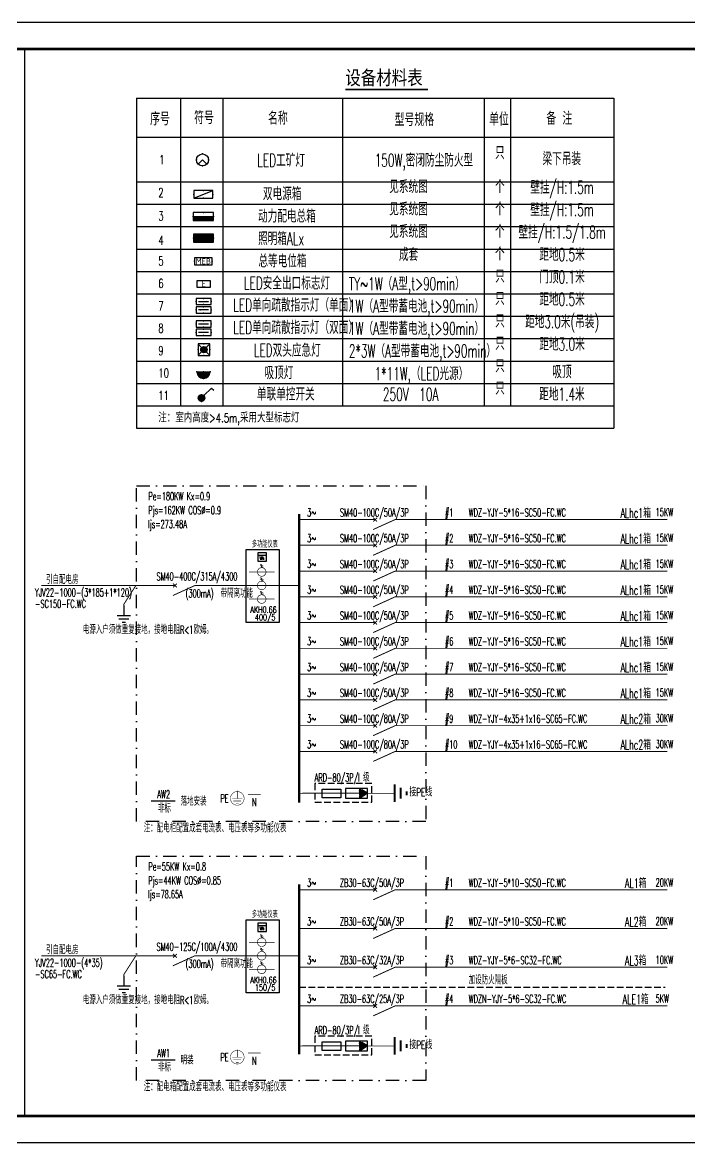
# Model space of a CAD drawing. Extents: x 1751103 to 2598738, y -609732 to 659428.
# Drawn here: x 2130336 to 2155335, y 117181 to 159181 of the extents above; entities that cross this region are included whole.
import ezdxf
from ezdxf.enums import TextEntityAlignment as Align

# ---------------------------------------------------------------- set-up
doc = ezdxf.new("R2010")
doc.units = 0
doc.header["$LTSCALE"] = 1000
doc.header["$MEASUREMENT"] = 0
for name, pattern in [('__DASH', [0.35, 0.25, -0.1]), ('CONTINOUS', [0]), ('DASH', [0.35, 0.25, -0.1]), ('DASHDOTX2', [2, 1, -0.5, 0, -0.5]), ('PHANTOM2', [31.75, 15.875, -3.175, 3.175, -3.175, 3.175, -3.175])]:
    doc.linetypes.add(name, pattern=pattern)
doc.layers.get('0').update_dxf_attribs({"linetype": 'CONTINUOUS'})
for name, color, linetype in [('ABDE_SYS', 7, 'CONTINUOUS'), ('DOTLN', 2, 'CONTINUOUS'), ('ELEMENT', 3, 'CONTINUOUS'), ('EQUIP', 3, 'CONTINUOUS'), ('EQUIP-照明', 3, 'CONTINUOUS'), ('EQUIP-箱柜', 3, 'CONTINUOUS'), ('LZQ', 200, 'CONTINUOUS'), ('PUB_TEXT', 7, 'CONTINUOUS'), ('SIG_TEXT', 7, 'CONTINUOUS'), ('TEL_SYMB', 3, 'CONTINUOUS'), ('TEL_TEXT', 7, 'CONTINUOUS'), ('TEL_TITLE', 7, 'CONTINUOUS'), ('WALL', 9, 'CONTINUOUS'), ('WIRE-母线', 6, 'CONTINUOUS'), ('WIRE-照明', 1, 'CONTINUOUS'), ('WIRE-系统', 4, 'CONTINUOUS'), ('XTT', 3, 'CONTINUOUS'), ('电气', 7, 'CONTINUOUS'), ('系统层', 7, 'CONTINUOUS')]:
    doc.layers.add(name, color=color, linetype=linetype)
doc.styles.add('_COMPLEX', font='complex_.ttf', dxfattribs={"width": 0.6})
doc.styles.add('_GBENOR', font='GBENOR.shx')
doc.styles.add('_TCH_LABEL', font='COMPLEX', dxfattribs={"bigfont": 'GBCBIG'})
doc.styles.add('HZTXT', font='txt', dxfattribs={"width": 0.7, "height": 300, "bigfont": 'HZTXT'})
doc.styles.get("Standard").update_dxf_attribs({"font": 'gbenor.shx', "bigfont": 'gbcbig.shx'})
doc.styles.add('STY15', font='COMPLEX.shx', dxfattribs={"width": 0.8, "bigfont": 'HZTXT.shx'})
doc.styles.add('STY53', font='COMPLEX', dxfattribs={"width": 0.6, "bigfont": 'HZTXT'})
doc.styles.add('新宋体', font='', dxfattribs={"width": 0.8})
doc.styles.get('新宋体').set_extended_font_data('NSimSun')

# ---------------------------------------------------------------- blocks, each defined once
blk = doc.blocks.new('*X22')
at = {"color": 0}
for p, q in [((-250, 33), (-83, 200)), ((-250, 68), (-118, 200)), ((-250, 104), (-154, 200)), ((-250, 139), (-189, 200)), ((-250, 174), (-224, 200)), ((-247, 0), (-47, 200)), ((-212, 0), (-12, 200)), ((-177, 0), (23, 200)), ((-141, 0), (59, 200)), ((-106, 0), (94, 200)), ((-71, 0), (129, 200)), ((-35, 0), (165, 200)), ((0, 0), (200, 200)), ((35, 0), (235, 200)), ((71, 0), (250, 179)), ((106, 0), (250, 144)), ((141, 0), (250, 109)), ((177, 0), (250, 73)), ((212, 0), (250, 38)), ((247, 0), (250, 3))]:
    blk.add_line(p, q, dxfattribs=at)
blk = doc.blocks.new('$EQUIP$00001421')
for p, q in [((0.75, 0.6), (-0.75, 0.6)), ((-0.75, 0.6), (-0.75, 0)), ((-0.75, 0), (0.75, 0)), ((0.75, 0), (0.75, 0.6))]:
    blk.add_line(p, q)
at = {"const_width": 0.6}
blk.add_lwpolyline([(-0.75, 0.3), (0.75, 0.3)], dxfattribs=at)
for p in [(-0.75, 0.3), (0, 0.6), (0, 0), (0.75, 0.3)]:
    blk.add_point(p)
at = {"xscale": 0.00300000000061118, "yscale": 0.00300000000061118, "zscale": 0.003}
blk.add_blockref('*X22', (0, 0), dxfattribs=at)
at = {"style": '_TCH_LABEL', "flags": 9}
blk.add_attdef('A', (0, 0), '', height=0.00002, dxfattribs=at)
blk = doc.blocks.new('*X12')
at = {"color": 0}
for p, q in [((-250, 33), (-183, 100)), ((-250, 68), (-218, 100)), ((-247, 0), (-147, 100)), ((-212, 0), (-112, 100)), ((-177, 0), (-77, 100)), ((-141, 0), (-41, 100)), ((-106, 0), (-6, 100)), ((-71, 0), (29, 100)), ((-35, 0), (65, 100)), ((0, 0), (100, 100)), ((35, 0), (135, 100)), ((71, 0), (171, 100)), ((106, 0), (206, 100)), ((141, 0), (241, 100)), ((177, 0), (250, 73)), ((212, 0), (250, 38)), ((247, 0), (250, 3))]:
    blk.add_line(p, q, dxfattribs=at)
blk = doc.blocks.new('$EQUIP$00001414')
for p, q in [((0.75, 0.6), (-0.75, 0.6)), ((-0.75, 0.6), (-0.75, 0)), ((-0.75, 0.3), (0.75, 0.3)), ((-0.75, 0), (0.75, 0)), ((0.75, 0), (0.75, 0.6))]:
    blk.add_line(p, q)
at = {"const_width": 0.3}
blk.add_lwpolyline([(-0.75, 0.15), (0.75, 0.15)], dxfattribs=at)
for p in [(-0.75, 0.3), (0, 0.6), (0, 0), (0.75, 0.3)]:
    blk.add_point(p)
at = {"xscale": 0.00300000000061118, "yscale": 0.00300000000061118, "zscale": 0.003}
blk.add_blockref('*X12', (0, 0), dxfattribs=at)
at = {"style": '_TCH_LABEL', "flags": 9}
blk.add_attdef('A', (0, 0), '', height=0.00002, dxfattribs=at)
blk = doc.blocks.new('$EQUIP$00002700')
for p, q in [((-0.75, 0.6), (-0.75, 0)), ((0.75, 0.6), (-0.75, 0.6)), ((-0.75, 0), (0.75, 0)), ((0.75, 0), (0.75, 0.6))]:
    blk.add_line(p, q)
at = {"const_width": 0.04}
blk.add_lwpolyline([(-0.75, 0.6), (-0.75, 0), (0.75, 0), (0.75, 0.6), (-0.75, 0.6), (-0.75, 0)], dxfattribs=at)
for p in [(-0.75, 0.3), (0, 0.6), (0, 0), (0.75, 0.3)]:
    blk.add_point(p)
at = {"color": 7}
blk.add_attdef('$TEXT$', text='', height=0.5, dxfattribs=at).set_placement((0, 0.3), align=Align.MIDDLE_CENTER)
blk = doc.blocks.new('$EQUIP$00002831')
for q in [(-0.354, -0.354), (0.354, -0.354)]:
    blk.add_line((0, 0), q)
at = {"const_width": 0.04}
blk.add_lwpolyline([(0.5, 0, 1), (-0.5, 0, 1), (0.5, 0, -2.700563)], format="xyb", dxfattribs=at)
blk.add_circle((0, 0), 0.5)
for p in [(-0.5, 0), (0, 0.5), (0.5, 0), (0, -0.5)]:
    blk.add_point(p)
blk = doc.blocks.new('$EQUIP$00002942')
for p, q in [((-0.75, 0.6), (-0.75, 0)), ((-0.75, 0), (0.75, 0.6)), ((0.75, 0.6), (-0.75, 0.6)), ((-0.75, 0), (0.75, 0)), ((0.75, 0), (0.75, 0.6))]:
    blk.add_line(p, q)
at = {"const_width": 0.04}
blk.add_lwpolyline([(-0.75, 0.6), (-0.75, 0), (0.75, 0), (0.75, 0.6), (-0.75, 0.6), (-0.75, 0)], dxfattribs=at)
for p in [(-0.75, 0.3), (0, 0.6), (0, 0), (0.75, 0.3)]:
    blk.add_point(p)
blk = doc.blocks.new('_LINKPT1')
blk.add_line((0, 0), (0, 0))
blk = doc.blocks.new('_Y41NTT')
for p, q in [((0.6, 0.55), (-0.6, 0.55)), ((-0.6, 0.55), (-0.6, 0)), ((-0.6, 0), (0.6, 0)), ((0.6, 0), (0.6, 0.55))]:
    blk.add_line(p, q)
at = {"xscale": 0.002, "yscale": 0.002, "zscale": 0.002}
for p in [(-0.6, 0.25), (0, 0.55), (0, 0), (0.6, 0.25)]:
    blk.add_blockref('_LINKPT1', p, dxfattribs=at)
at = {"style": '_GBENOR', "width": 0.8, "flags": 8}
blk.add_attdef('$TEXT$', text='', height=0.6, dxfattribs=at).set_placement((0.008, 0.31), align=Align.MIDDLE_CENTER)
at = {"flags": 9}
blk.add_attdef('A', (0, 0), '', height=0.00002, dxfattribs=at)
blk = doc.blocks.new('$EQUIP$00001687')
for p, q in [((0.72, 0.6), (-0.72, 0.6)), ((-0.72, 0.6), (-0.72, 0)), ((-0.72, 0), (0.72, 0)), ((0.72, 0), (0.72, 0.6))]:
    blk.add_line(p, q)
at = {"color": 7}
blk.add_line((-0.48, 0.3), (0.48, 0.3), dxfattribs=at)
for p in [(-0.72, 0.3), (0, 0.6), (0, 0), (0.72, 0.3)]:
    blk.add_point(p)
blk.add_solid([(0.24, 0.23), (0.53, 0.3), (0.24, 0.37)])
blk = doc.blocks.new('$EQUIP$00001167')
for p, q in [((-0.429, 0.429), (0.429, -0.429)), ((-0.429, -0.429), (0.429, 0.429))]:
    blk.add_line(p, q)
blk.add_lwpolyline([(-0.5, 0.5), (-0.5, -0.5), (0.5, -0.5), (0.5, 0.5)], close=True)
blk.add_circle((0, 0), 0.275)
for p in [(-0.5, 0), (0, 0.5), (0.5, 0), (0, -0.5)]:
    blk.add_point(p)
for points in [[(-0.238, 0.137), (0.238, 0.137), (-0.275, 0), (0.275, 0)], [(-0.238, -0.137), (0.238, -0.137), (-0.275, 0), (0.275, 0)], [(-0.137, 0.238), (0.137, 0.238), (-0.238, 0.137), (0.238, 0.137)], [(0, 0.275), (0, 0.275), (-0.137, 0.238), (0.137, 0.238)], [(-0.137, -0.238), (0.137, -0.238), (-0.238, -0.137), (0.238, -0.137)], [(0, -0.275), (0, -0.275), (-0.137, -0.238), (0.137, -0.238)]]:
    blk.add_solid(points)
at = {"flags": 9}
blk.add_attdef('A', (0, 0), '', height=0.00002, dxfattribs=at)
blk = doc.blocks.new('$EQUIP$00001205')
for p, q in [((0.147, 0.356), (0.625, 0.833)), ((0.625, 0.833), (0.766, 0.692))]:
    blk.add_line(p, q)
blk.add_circle((0, 0.208), 0.208)
for p in [(-0.208, 0.208), (0, 0.417), (0, 0), (0.208, 0.208)]:
    blk.add_point(p)
for points in [[(-0.18, 0.312), (0.18, 0.312), (-0.208, 0.208), (0.208, 0.208)], [(-0.18, 0.104), (0.18, 0.104), (-0.208, 0.208), (0.208, 0.208)], [(-0.104, 0.389), (0.104, 0.389), (-0.18, 0.312), (0.18, 0.312)], [(-0.104, 0.028), (0.104, 0.028), (-0.18, 0.104), (0.18, 0.104)], [(0, 0.417), (0, 0.417), (-0.104, 0.389), (0.104, 0.389)], [(0, 0), (0, 0), (-0.104, 0.028), (0.104, 0.028)]]:
    blk.add_solid(points)
at = {"flags": 9}
blk.add_attdef('A', (0, 0), '', height=0.00002, dxfattribs=at)
blk = doc.blocks.new('$EQUIP$00001168')
blk.add_line((-0.5, 0), (0.5, 0))
blk.add_arc((0, 0), 0.5, 180, 0)
for p in [(-0.5, 0), (0, 0), (0.5, 0), (0, -0.5)]:
    blk.add_point(p)
for points in [[(0.433, -0.25), (-0.433, -0.25), (0.5, 0), (-0.5, 0)], [(0.25, -0.433), (-0.25, -0.433), (0.433, -0.25), (-0.433, -0.25)], [(0, -0.5), (0, -0.5), (0.25, -0.433), (-0.25, -0.433)]]:
    blk.add_solid(points)
at = {"flags": 9}
blk.add_attdef('A', (0, 0), '', height=0.00002, dxfattribs=at)
blk = doc.blocks.new('M_U44UVE')
for p, q in [((-0.25, -0.375), (0.25, -0.375)), ((-0.1875, -0.5), (0.1875, -0.5)), ((-0.0625, -0.625), (0.0625, -0.625))]:
    blk.add_line(p, q)
blk.add_lwpolyline([(0, 0), (0, -0.375)])
at = {"width": 0.8, "flags": 9}
blk.add_attdef('S', (0.25, -0.5), '', height=0.2, dxfattribs=at)
blk = doc.blocks.new('A$C6EE804A7')
at = {"layer": 'EQUIP', "xscale": 1000, "yscale": 1000, "zscale": 1000, "rotation": 270}
blk.add_blockref('M_U44UVE', (625, 250), dxfattribs=at)
blk = doc.blocks.new('$ELEMENT$00000454')
at = {"const_width": 0.0233}
for points in [[(0, 0), (0, -0.375)], [(-0.25, -0.375), (0.25, -0.375)], [(-0.188, -0.5), (0.188, -0.5)], [(-0.062, -0.625), (0.062, -0.625)]]:
    blk.add_lwpolyline(points, dxfattribs=at)
blk.add_lwpolyline([(0, -0.04, 1), (0, -0.707, 1), (0, -0.04, 1)], format="xyb", dxfattribs=at)
at = {"flags": 9}
blk.add_attdef('S', (0, 0), '', height=0.00000667, dxfattribs=at)
blk = doc.blocks.new('$ELEMENT$00000497')
at = {"const_width": 0.0233}
for points in [[(0, 0), (0, -0.25)], [(0, -1), (0, -0.75), (-0.25, -0.2)], [(-0.047, -0.297), (0.047, -0.203)], [(-0.047, -0.203), (0.047, -0.297)]]:
    blk.add_lwpolyline(points, dxfattribs=at)
at = {"flags": 9}
blk.add_attdef('S', (0, 0), '', height=0.00000667, dxfattribs=at)
blk = doc.blocks.new('$ELEMENT$00000189')
at = {"const_width": 0.0233}
for points in [[(0, 0), (0, -1)], [(0.256, -0.433), (0.172, -0.567)], [(0.308, -0.433), (0.225, -0.567)], [(0.167, -0.5), (0.3, -0.5)]]:
    blk.add_lwpolyline(points, dxfattribs=at)
blk.add_lwpolyline([(0, -0.333, 1), (0, -0.667, 1), (0, -0.333)], format="xyb", close=True, dxfattribs=at)
at = {"flags": 9}
blk.add_attdef('S', (0, 0), '', height=0.00000667, dxfattribs=at)
blk = doc.blocks.new('M_Z15DKY')
for p, q in [((0.5, 0.5), (-0.5, 0.5)), ((-0.5, 0.5), (-0.5, -0.5)), ((-0.5, 0.2), (0.5, 0.2)), ((0.5, -0.5), (0.5, 0.5)), ((-0.5, -0.5), (0.5, -0.5))]:
    blk.add_line(p, q)
for p in [(-0.5, 0), (0, 0.5), (0.5, 0), (0, -0.5)]:
    blk.add_blockref('_LINKPT1', p)
at = {"style": '_COMPLEX', "width": 0.6}
blk.add_text('Wh', height=0.4, dxfattribs=at).set_placement((0, -0.35), align=Align.CENTER)
at = {"width": 0.8, "flags": 9}
blk.add_attdef('A', (0, 0), '', height=0.00002, dxfattribs=at)

msp = doc.modelspace()

# ---------------------------------------------------------------- hatches: boundary and pattern name
at = {"layer": '电气'}
h = msp.add_hatch(dxfattribs=at)
h.set_pattern_fill('ANSI31', color=256, scale=100, style=0)
h.set_pattern_definition([(45, (2621808.103, 116225.142), (-7.07106781, 7.07106781), [])])
h.paths.add_polyline_path([(2143265, 130279), (2142962, 130458), (2142962, 130100)])
h = msp.add_hatch(dxfattribs=at)
h.set_pattern_fill('ANSI31', color=256, scale=100, style=0)
h.set_pattern_definition([(45, (2621808.103, 106751.918), (-7.07106781, 7.07106781), [])])
h.paths.add_polyline_path([(2143265, 120806), (2142962, 120985), (2142962, 120627)])

# ---------------------------------------------------------------- linework, layer by layer
at = {"color": 250}
msp.add_line((2130411, 158181), (2130411, 118181), dxfattribs=at)
at = {"linetype": '__DASH'}
msp.add_line((2140708, 123010), (2154425, 123010), dxfattribs=at)
at = {"color": 3, "linetype": 'CONTINUOUS', "const_width": 27}
for points in [[(2143265, 130279), (2144283, 130279)], [(2143265, 120806), (2144283, 120806)]]:
    msp.add_lwpolyline(points, dxfattribs=at)
at = {"ltscale": 10, "const_width": 50}
for points in [[(2135157, 129985), (2136069, 129985)], [(2135157, 120282), (2136069, 120282)]]:
    msp.add_lwpolyline(points, dxfattribs=at)
at = {"layer": 'DOTLN', "color": 2, "linetype": 'DASH'}
for points in [[(2141293, 129943), (2143434, 129943), (2143434, 130643), (2141293, 130643)], [(2141293, 120470), (2143434, 120470), (2143434, 121170), (2141293, 121170)]]:
    msp.add_lwpolyline(points, close=True, dxfattribs=at)
at = {"layer": 'DOTLN', "linetype": 'DASH'}
for points in [[(2143265, 130279), (2142962, 130458), (2142962, 130100), (2143265, 130279)], [(2143265, 120806), (2142962, 120985), (2142962, 120627), (2143265, 120806)]]:
    msp.add_lwpolyline(points, dxfattribs=at)
at = {"layer": 'EQUIP', "color": 3, "linetype": 'BYBLOCK', "const_width": 35}
for points in [[(2134138, 137027), (2134138, 137367), (2134588, 138069)], [(2134138, 123145), (2134138, 123485), (2134588, 124186)]]:
    msp.add_lwpolyline(points, dxfattribs=at)
at = {"layer": 'LZQ', "linetype": 'DASHDOTX2', "ltscale": 0.5}
for points in [[(2134607, 141807), (2145457, 141807), (2145457, 129217), (2134607, 129217)], [(2134607, 127925), (2145457, 127925), (2145457, 119514), (2134607, 119514)]]:
    msp.add_lwpolyline(points, close=True, dxfattribs=at)
at = {"layer": 'SIG_TEXT'}
for points in [[(2138717, 139420), (2139963, 139420), (2139963, 136679), (2138717, 136679)], [(2138717, 125537), (2139963, 125537), (2139963, 122796), (2138717, 122796)]]:
    msp.add_lwpolyline(points, close=True, dxfattribs=at)
at = {"layer": 'TEL_SYMB', "color": 1, "const_width": 70}
msp.add_lwpolyline([(2142435, 156663), (2145538, 156663)], dxfattribs=at)
at = {"layer": 'TEL_TITLE', "color": 4}
msp.add_lwpolyline([(2088390, 117181), (2162690, 117181), (2162690, 159181), (2088390, 159181)], close=True, dxfattribs=at)
at = {"layer": 'TEL_TITLE', "color": 4, "const_width": 100}
msp.add_lwpolyline([(2090890, 118181), (2161690, 118181), (2161690, 158181), (2090890, 158181)], close=True, dxfattribs=at)
at = {"layer": 'WALL', "color": 11, "linetype": 'CONTINUOUS'}
for p, q in [((2134607, 156336), (2134607, 143964)), ((2134607, 156336), (2152500, 156336)), ((2136254, 156336), (2136254, 144804)), ((2137841, 156336), (2137841, 144804)), ((2142328, 156336), (2142328, 144804)), ((2147639, 156336), (2147639, 144804)), ((2148621, 156336), (2148621, 144804)), ((2152500, 156336), (2152500, 143964)), ((2134607, 154884), (2152500, 154884)), ((2134607, 153204), (2152500, 153204)), ((2134607, 152364), (2152500, 152364)), ((2134607, 151524), (2152500, 151524)), ((2134607, 150684), (2152500, 150684)), ((2134607, 149844), (2152500, 149844)), ((2134607, 149004), (2152500, 149004)), ((2134607, 148164), (2152500, 148164)), ((2134607, 147324), (2152500, 147324)), ((2134607, 146484), (2152500, 146484)), ((2134607, 145644), (2152500, 145644)), ((2134607, 144804), (2152500, 144804)), ((2134607, 143964), (2152500, 143964))]:
    msp.add_line(p, q, dxfattribs=at)
at = {"layer": 'WIRE-母线', "ltscale": 10, "const_width": 80}
for points in [[(2140708, 129923), (2140708, 140749)], [(2140708, 120487), (2140708, 126866)]]:
    msp.add_lwpolyline(points, dxfattribs=at)
at = {"layer": 'WIRE-照明', "const_width": 40}
for points in [[(2142441, 130279), (2142962, 130279)], [(2142441, 120806), (2142962, 120806)]]:
    msp.add_lwpolyline(points, dxfattribs=at)
at = {"layer": 'WIRE-系统', "ltscale": 10}
for points, const_width in [([(2140704, 140542), (2143177, 140542)], 35), ([(2144502, 140542), (2154497, 140542)], 35), ([(2140704, 139576), (2143177, 139576)], 35), ([(2144502, 139576), (2154497, 139576)], 35), ([(2140704, 138610), (2143177, 138610)], 35), ([(2144502, 138610), (2154497, 138610)], 35), ([(2140704, 137644), (2143177, 137644)], 35), ([(2144502, 137644), (2154497, 137644)], 35), ([(2140704, 136678), (2143177, 136678)], 35), ([(2144502, 136678), (2154497, 136678)], 35), ([(2140704, 135712), (2143177, 135712)], 35), ([(2144502, 135712), (2154497, 135712)], 35), ([(2140704, 134746), (2143177, 134746)], 35), ([(2144502, 134746), (2154497, 134746)], 35), ([(2140704, 133780), (2143177, 133780)], 35), ([(2144502, 133780), (2154497, 133780)], 35), ([(2140704, 132814), (2143177, 132814)], 35), ([(2144502, 132814), (2154497, 132814)], 35), ([(2140704, 131848), (2143177, 131848)], 35), ([(2144502, 131848), (2154497, 131848)], 35), ([(2138788, 130243), (2139268, 130243)], 28), ([(2140704, 126660), (2143177, 126660)], 35), ([(2144502, 126660), (2154497, 126660)], 35), ([(2140704, 125209), (2143177, 125209)], 35), ([(2144502, 125209), (2154497, 125209)], 35), ([(2140704, 123758), (2143177, 123758)], 35), ([(2144502, 123758), (2154497, 123758)], 35), ([(2140704, 122307), (2143177, 122307)], 35), ([(2144502, 122307), (2154497, 122307)], 35), ([(2138788, 120540), (2139268, 120540)], 28)]:
    msp.add_lwpolyline(points, dxfattribs=dict(at, const_width=const_width))
at = {"layer": 'WIRE-系统', "color": 4, "const_width": 35}
for points in [[(2136051, 138069), (2131047, 138069)], [(2140708, 138069), (2137176, 138069)], [(2136051, 124186), (2131047, 124186)], [(2140708, 124186), (2137176, 124186)]]:
    msp.add_lwpolyline(points, dxfattribs=at)
at = {"layer": 'XTT', "color": 3, "linetype": 'CONTINUOUS'}
for points, const_width in [([(2140708, 130279), (2142441, 130279)], 27), ([(2140828, 130279), (2142441, 130279)], 40), ([(2140708, 120806), (2142441, 120806)], 27), ([(2140828, 120806), (2142441, 120806)], 40)]:
    msp.add_lwpolyline(points, dxfattribs=dict(at, const_width=const_width))
at = {"layer": '电气', "const_width": 72}
for points in [[(2144283, 129945), (2144283, 130613)], [(2144508, 130073), (2144508, 130485)], [(2144733, 130202), (2144733, 130356)], [(2144283, 120472), (2144283, 121140)], [(2144508, 120600), (2144508, 121012)], [(2144733, 120729), (2144733, 120883)]]:
    msp.add_lwpolyline(points, dxfattribs=at)
at = {"layer": '电气'}
for points in [[(2141572, 130432), (2142263, 130432), (2142263, 130113), (2141572, 130113)], [(2141572, 120959), (2142263, 120959), (2142263, 120640), (2141572, 120640)]]:
    msp.add_lwpolyline(points, close=True, dxfattribs=at)
at = {"layer": '系统层', "color": 1, "linetype": 'CONTINUOUS'}
for points in [[(2142441, 130100), (2143265, 130100), (2143265, 130458), (2142441, 130458)], [(2142441, 120627), (2143265, 120627), (2143265, 120985), (2142441, 120985)]]:
    msp.add_lwpolyline(points, close=True, dxfattribs=at)

# ---------------------------------------------------------------- block references
at = {"layer": 'ELEMENT', "ltscale": 10, "xscale": 1500, "yscale": 1500, "rotation": 89.99999999089307}
for p in [(2143179, 140542), (2143179, 139576), (2143179, 138610), (2135676, 138069), (2143179, 137644), (2143179, 136678), (2143179, 135712), (2143179, 134746), (2143179, 133780), (2143179, 132814), (2143179, 131848), (2143179, 126660), (2143179, 125209), (2135676, 124186), (2143179, 123758), (2143179, 122307)]:
    msp.add_blockref('$ELEMENT$00000497', p, dxfattribs=at)
at = {"layer": 'ELEMENT', "ltscale": 10, "xscale": 960, "yscale": 960, "zscale": 0.8, "rotation": 89.99999999144003}
for p in [(2138822, 138575), (2138822, 138069), (2138822, 137560), (2138822, 124693), (2138822, 124186), (2138822, 123677)]:
    msp.add_blockref('$ELEMENT$00000189', p, dxfattribs=at)
at = {"layer": 'ELEMENT', "ltscale": 100, "xscale": 768, "yscale": 768, "zscale": 768}
for p in [(2138388, 130373), (2138388, 120670)]:
    msp.add_blockref('$ELEMENT$00000454', p, dxfattribs=at)
at = {"layer": 'EQUIP', "xscale": 320, "yscale": 320, "zscale": 320}
for p in [(2139317, 139137), (2139317, 125254)]:
    msp.add_blockref('M_Z15DKY', p, dxfattribs=at)
at = {"layer": 'EQUIP', "color": 3, "linetype": 'BYBLOCK', "rotation": 90}
for p in [(2134388, 136692), (2134388, 122809)]:
    msp.add_blockref('A$C6EE804A7', p, dxfattribs=at)
at = {"layer": 'EQUIP-照明'}
for name, p, xscale, yscale, zscale in [('$EQUIP$00002831', (2137085, 154024), 450, 450, 450), ('$EQUIP$00001687', (2137124, 148599), 388.8000000007451, 388.8000000007451, 388.8000000007451), ('$EQUIP$00001687', (2137124, 147759), 388.8000000007451, 388.8000000007451, 388.8000000007451), ('$EQUIP$00001167', (2137137, 146912), 431.999999973923, 431.999999973923, 431.999999973923), ('$EQUIP$00001168', (2137119, 146080), 495, 495, 495)]:
    msp.add_blockref(name, p, dxfattribs=dict(at, xscale=xscale, yscale=yscale, zscale=zscale))
ref = msp.add_blockref('_Y41NTT', (2137128, 149256), dxfattribs=dict(at, xscale=431.999999973923, yscale=431.999999973923, zscale=431.999999973923))
ref.add_attrib('$TEXT$', 'E', dxfattribs={"layer": '0', "height": 259, "style": '_GBENOR', "width": 0.8, "flags": 8}).set_placement((2137131, 149387), align=Align.MIDDLE_CENTER)
at = {"layer": 'EQUIP-照明', "xscale": 388.8000000007451, "yscale": 388.8000000007451, "zscale": 388.8000000007451, "rotation": 180}
for p in [(2137124, 148515), (2137124, 147675)]:
    msp.add_blockref('$EQUIP$00001687', p, dxfattribs=at)
at = {"layer": 'EQUIP-照明', "color": 4, "xscale": 598.3043736605905, "yscale": 598.3043736604741, "zscale": 598.3043736604974}
msp.add_blockref('$EQUIP$00001205', (2137046, 144973), dxfattribs=at)
at = {"layer": 'EQUIP-箱柜'}
for name, p, xscale, yscale, zscale in [('$EQUIP$00002942', (2137117, 152589), 480, 480, 480), ('$EQUIP$00001414', (2137117, 151750), 504, 504, 504)]:
    msp.add_blockref(name, p, dxfattribs=dict(at, xscale=xscale, yscale=yscale, zscale=zscale))
at = {"layer": 'EQUIP-箱柜', "linetype": 'PHANTOM2', "xscale": 501.5999999996275, "yscale": 501.6000000000931, "zscale": 501.6}
msp.add_blockref('$EQUIP$00001421', (2137117, 150943), dxfattribs=at)
at = {"layer": 'EQUIP-箱柜', "linetype": 'CONTINOUS', "xscale": 440, "yscale": 440, "zscale": 440.0000000000001}
msp.add_blockref('$EQUIP$00002700', (2137117, 150091), dxfattribs=at).add_auto_attribs({'$TEXT$': 'MEB'})

# ---------------------------------------------------------------- texts
at = {"layer": 'ABDE_SYS', "color": 3, "linetype": 'CONTINUOUS', "style": 'STY15'}
for s, height, width, p in [('序号', 481.2, 0.7, (2135121, 155324)), ('符号', 481.2, 0.7, (2136769, 155366)), ('名称', 481.2, 0.7, (2139539, 155348)), ('型号规格', 481.2, 0.7, (2144283, 155293)), ('单位', 481.2, 0.7, (2147823, 155313)), ('备 注', 481.2, 0.7, (2149967, 155342)), ('1', 337, 0.7, (2135458, 153861)), ('LED工矿灯', 481.2, 0.6, (2139135, 153766)), ('150W,密闭防尘防火型', 481.19, 0.6, (2143537, 153773)), ('梁下吊装', 481.2, 0.6, (2149823, 153825)), ('2', 337, 0.7, (2135427, 152634)), ('双电源箱', 481.2, 0.6, (2139348, 152514, 0)), ('3', 337, 0.7, (2135427, 151756)), ('动力配电总箱', 481.2, 0.6, (2139165, 151674, 0)), ('照明箱ALx', 481.2, 0.6, (2139165, 150834, 0)), ('4', 337, 0.7, (2135427, 150840)), ('5', 337, 0.7, (2135427, 150065)), ('总等电位箱', 481.2, 0.6, (2139178, 149994, 0)), ('6', 337, 0.7, (2135427, 149225)), ('LED安全出口标志灯  ', 481.19, 0.6, (2138635, 149163)), ('TY~1W（A型,t>90min）', 481.19, 0.6, (2142573, 149141)), ('7', 337, 0.7, (2135427, 148385)), ('LED单向疏散指示灯（单面）  ', 481.19, 0.6, (2138238, 148341)), ('1W（A型带蓄电池,t>90min）', 481.19, 0.6, (2142573, 148301)), ('8', 337, 0.7, (2135427, 147545)), ('LED单向疏散指示灯（双面）  ', 481.19, 0.6, (2138238, 147501)), ('1W（A型带蓄电池,t>90min）', 481.19, 0.6, (2142573, 147461)), ('9', 337, 0.7, (2135427, 146705)), ('LED双头应急灯  ', 481.2, 0.6, (2139006, 146643)), ('2*3W（A型带蓄电池,t>90min）', 481.19, 0.6, (2142573, 146621)), ('10', 336.8, 0.7, (2135427, 145865)), ('吸顶灯', 481.2, 0.6, (2139408, 145801)), ('1*11W,（LED光源）', 481.19, 0.6, (2143534, 145773)), ('吸顶', 481.2, 0.6, (2150193, 145837)), ('吸顶', 481.2, 0.6, (2150193, 145837)), ('11', 336.8, 0.7, (2135427, 145025)), ('单联单控开关  ', 481.2, 0.6, (2139125, 145002)), ('250V  10A', 481.2, 0.6, (2143846, 144995)), ('距地1.4米', 481.2, 0.6, (2149701, 144999)), ('注：室内高度>4.5m,采用大型标志灯', 336.84, 0.7, (2135427, 144185))]:
    msp.add_text(s, height=height, dxfattribs=dict(at, width=width)).set_placement(p)
at = {"layer": 'ABDE_SYS', "color": 3, "linetype": 'CONTINUOUS', "style": 'STY15', "width": 0.6}
for s, height, p in [('只', 481, (2148227, 154053)), ('见系统图', 481.2, (2144803, 152780)), ('个', 481, (2148227, 152784)), ('壁挂/H:1.5m', 481.2, (2150557, 152755)), ('见系统图', 481.2, (2144803, 151940)), ('个', 481, (2148227, 151944)), ('壁挂/H:1.5m', 481.2, (2150557, 151915)), ('见系统图', 481.2, (2144803, 151100)), ('个', 481, (2148227, 151104)), ('壁挂/H:1.5/1.8m', 481.19, (2150557, 151075)), ('个', 481, (2148227, 150264)), ('成套', 481.2, (2144808, 150237)), ('距地0.5米', 481.2, (2150557, 150235)), ('只', 481, (2148231, 149424)), ('门顶0.1米', 481.2, (2150557, 149395)), ('只', 481, (2148231, 148584)), ('距地0.5米', 481.2, (2150557, 148555)), ('距地3.0米(吊装)', 481.2, (2150557, 147715)), ('只', 481, (2148231, 147744)), ('只', 481, (2148231, 146904)), ('距地3.0米', 481.2, (2150557, 146875)), ('只', 481, (2148231, 146064)), ('只', 481, (2148231, 145224))]:
    msp.add_text(s, height=height, dxfattribs=at).set_placement(p, align=Align.CENTER)
at = {"layer": 'PUB_TEXT', "color": 7, "ltscale": 10, "style": 'STY53', "width": 0.6}
for s, height, p in [('Pe=180KW Kx=0.9', 300, (2135058, 141263)), ('Pjs=162KW COS%%C=0.9', 300, (2135049, 140741)), ('3~', 300, (2141004, 140657)), ('SM40-100C/50A/3P', 300, (2142234, 140653)), ('#1', 300, (2146166, 140654)), ('WDZ-YJY-5*16-SC50-FC.WC', 300, (2147060, 140653)), ('15KW', 300, (2154065, 140668)), ('Ijs=273.48A', 300, (2135043, 140223)), ('3~', 300, (2141004, 139691)), ('SM40-100C/50A/3P', 300, (2142234, 139687)), ('#2', 300, (2146166, 139688)), ('WDZ-YJY-5*16-SC50-FC.WC', 300, (2147060, 139687)), ('15KW', 300, (2154065, 139702)), ('多功能仪表', 240, (2138933, 139494)), ('3~', 300, (2141004, 138725)), ('SM40-100C/50A/3P', 300, (2142234, 138721)), ('#3', 300, (2146166, 138722)), ('WDZ-YJY-5*16-SC50-FC.WC', 300, (2147060, 138721)), ('15KW', 300, (2154065, 138736)), ('3~', 300, (2141004, 137759)), ('SM40-100C/50A/3P', 300, (2142234, 137755)), ('#4', 300, (2146166, 137756)), ('WDZ-YJY-5*16-SC50-FC.WC', 300, (2147060, 137755)), ('15KW', 300, (2154065, 137770)), ('AKH0.66', 240, (2138874, 137039)), ('400/5', 240, (2139048, 136756)), ('3~', 300, (2141004, 136793)), ('SM40-100C/50A/3P', 300, (2142234, 136789)), ('#5', 300, (2146166, 136790)), ('WDZ-YJY-5*16-SC50-FC.WC', 300, (2147060, 136789)), ('15KW', 300, (2154065, 136804)), ('3~', 300, (2141004, 135827)), ('SM40-100C/50A/3P', 300, (2142234, 135823)), ('#6', 300, (2146166, 135824)), ('WDZ-YJY-5*16-SC50-FC.WC', 300, (2147060, 135823)), ('15KW', 300, (2154065, 135838)), ('3~', 300, (2141004, 134861)), ('SM40-100C/50A/3P', 300, (2142234, 134857)), ('#7', 300, (2146166, 134858)), ('WDZ-YJY-5*16-SC50-FC.WC', 300, (2147060, 134857)), ('15KW', 300, (2154065, 134872)), ('3~', 300, (2141004, 133895)), ('SM40-100C/50A/3P', 300, (2142234, 133891)), ('#8', 300, (2146166, 133892)), ('WDZ-YJY-5*16-SC50-FC.WC', 300, (2147060, 133891)), ('15KW', 300, (2154065, 133906)), ('3~', 300, (2141004, 132929)), ('SM40-100C/80A/3P', 300, (2142234, 132925)), ('#9', 300, (2146166, 132925)), ('WDZ-YJY-4x35+1x16-SC65-FC.WC', 300, (2147060, 132925)), ('30KW', 300, (2154065, 132940)), ('SM40-100C/80A/3P', 300, (2142234, 131959)), ('#10', 300, (2146166, 131959)), ('3~', 300, (2141004, 131963)), ('WDZ-YJY-4x35+1x16-SC65-FC.WC', 300, (2147060, 131959)), ('30KW', 300, (2154065, 131974)), ('ARD-80/3P/I 级', 300, (2141288, 130717)), ('AW2', 300, (2135391, 130090)), ('非标', 300, (2135415, 129555)), ('落地安装', 300, (2136264, 129816)), ('注：配电柜配置成套电流表、电压表等多功能仪表', 300, (2134883, 128814)), ('Pe=55KW Kx=0.8', 300, (2135058, 127380)), ('Pjs=44KW COS%%C=0.85', 300, (2135049, 126858)), ('3~', 300, (2141004, 126775)), ('ZB30-63C/50A/3P', 300, (2142234, 126770)), ('#1', 300, (2146166, 126771)), ('WDZ-YJY-5*10-SC50-FC.WC', 300, (2147060, 126770)), ('20KW', 300, (2154065, 126786)), ('Ijs=78.65A', 300, (2135043, 126340)), ('多功能仪表', 240, (2138933, 125612)), ('3~', 300, (2141004, 125323)), ('ZB30-63C/50A/3P', 300, (2142234, 125319)), ('#2', 300, (2146166, 125320)), ('WDZ-YJY-5*10-SC50-FC.WC', 300, (2147060, 125319)), ('20KW', 300, (2154065, 125334)), ('3~', 300, (2141004, 123872)), ('ZB30-63C/32A/3P', 300, (2142234, 123868)), ('#3', 300, (2146166, 123869)), ('WDZ-YJY-5*6-SC32-FC.WC', 300, (2147060, 123868)), ('10KW', 300, (2154065, 123883)), ('AKH0.66', 240, (2138874, 123157)), ('150/5', 240, (2139048, 122874)), ('加设防火隔板', 300, (2147060, 123120)), ('3~', 300, (2141004, 122421)), ('ZB30-63C/25A/3P', 300, (2142234, 122417)), ('#4', 300, (2146166, 122418)), ('WDZN-YJY-5*6-SC32-FC.WC', 300, (2147060, 122417)), ('5KW', 300, (2154065, 122432)), ('ARD-80/3P/I 级', 300, (2141288, 121244)), ('AW1', 300, (2135391, 120386)), ('非标', 300, (2135415, 119852)), ('明装', 300, (2136264, 120113)), ('注：配电箱配置成套电流表、电压表等多功能仪表', 300, (2134883, 119110))]:
    msp.add_text(s, height=height, dxfattribs=at).set_placement(p)
for s, p in [('ALhc1箱', (2153318, 140817)), ('ALhc1箱', (2153318, 139851)), ('ALhc1箱', (2153318, 138885)), ('ALhc1箱', (2153318, 137919)), ('ALhc1箱', (2153318, 136953)), ('ALhc1箱', (2153318, 135987)), ('ALhc1箱', (2153318, 135021)), ('ALhc1箱', (2153318, 134055)), ('ALhc2箱', (2153318, 133089)), ('ALhc2箱', (2153318, 132123)), ('AL1箱', (2153318, 126935)), ('AL2箱', (2153318, 125484)), ('AL3箱', (2153318, 124033)), ('ALE1箱', (2153318, 122582))]:
    msp.add_text(s, height=360, dxfattribs=at).set_placement(p, align=Align.MIDDLE)
for s, p in [('SM40-400C/315A/4300', (2136877, 138257)), ('SM40-125C/100A/4300', (2136877, 124374))]:
    msp.add_text(s, height=300, rotation=360, dxfattribs=at).set_placement(p, align=Align.CENTER)
for s, p in [('引自配电房', (2131223, 138131)), ('YJV22-1000-(3*185+1*120)', (2130812, 137656)), ('(300mA)', (2136451, 137618)), ('带隔离功能', (2137760, 137619)), ('-SC150-FC.WC', (2130812, 137230)), ('电源入户须做重复接地，接地电阻R<1欧姆。', (2132599, 136258)), ('引自配电房', (2131223, 124248)), ('YJV22-1000-(4*35)', (2130812, 123774)), ('(300mA)', (2136451, 123735)), ('带隔离功能', (2137760, 123737)), ('-SC65-FC.WC', (2130812, 123348)), ('电源入户须做重复接地，接地电阻R<1欧姆。', (2132599, 122375))]:
    msp.add_text(s, height=300, rotation=360, dxfattribs=at).set_placement(p)
for s, p in [('PE', (2137913, 129936)), ('N', (2139025, 129801)), ('PE', (2137913, 120232)), ('N', (2139025, 120097))]:
    msp.add_text(s, height=300, dxfattribs=at).set_placement(p, align=Align.CENTER)
at = {"layer": 'TEL_TEXT', "color": 1, "style": '新宋体', "width": 0.8}
msp.add_text('设备材料表', height=531.6, dxfattribs=at).set_placement((2142435, 156844))
at = {"layer": 'TEL_TEXT', "color": 7, "style": 'HZTXT', "width": 0.65}
for p in [(2144834, 130166), (2144834, 120693)]:
    msp.add_text('接PE线', height=300, dxfattribs=at).set_placement(p)

doc.saveas('drawing.dxf')
